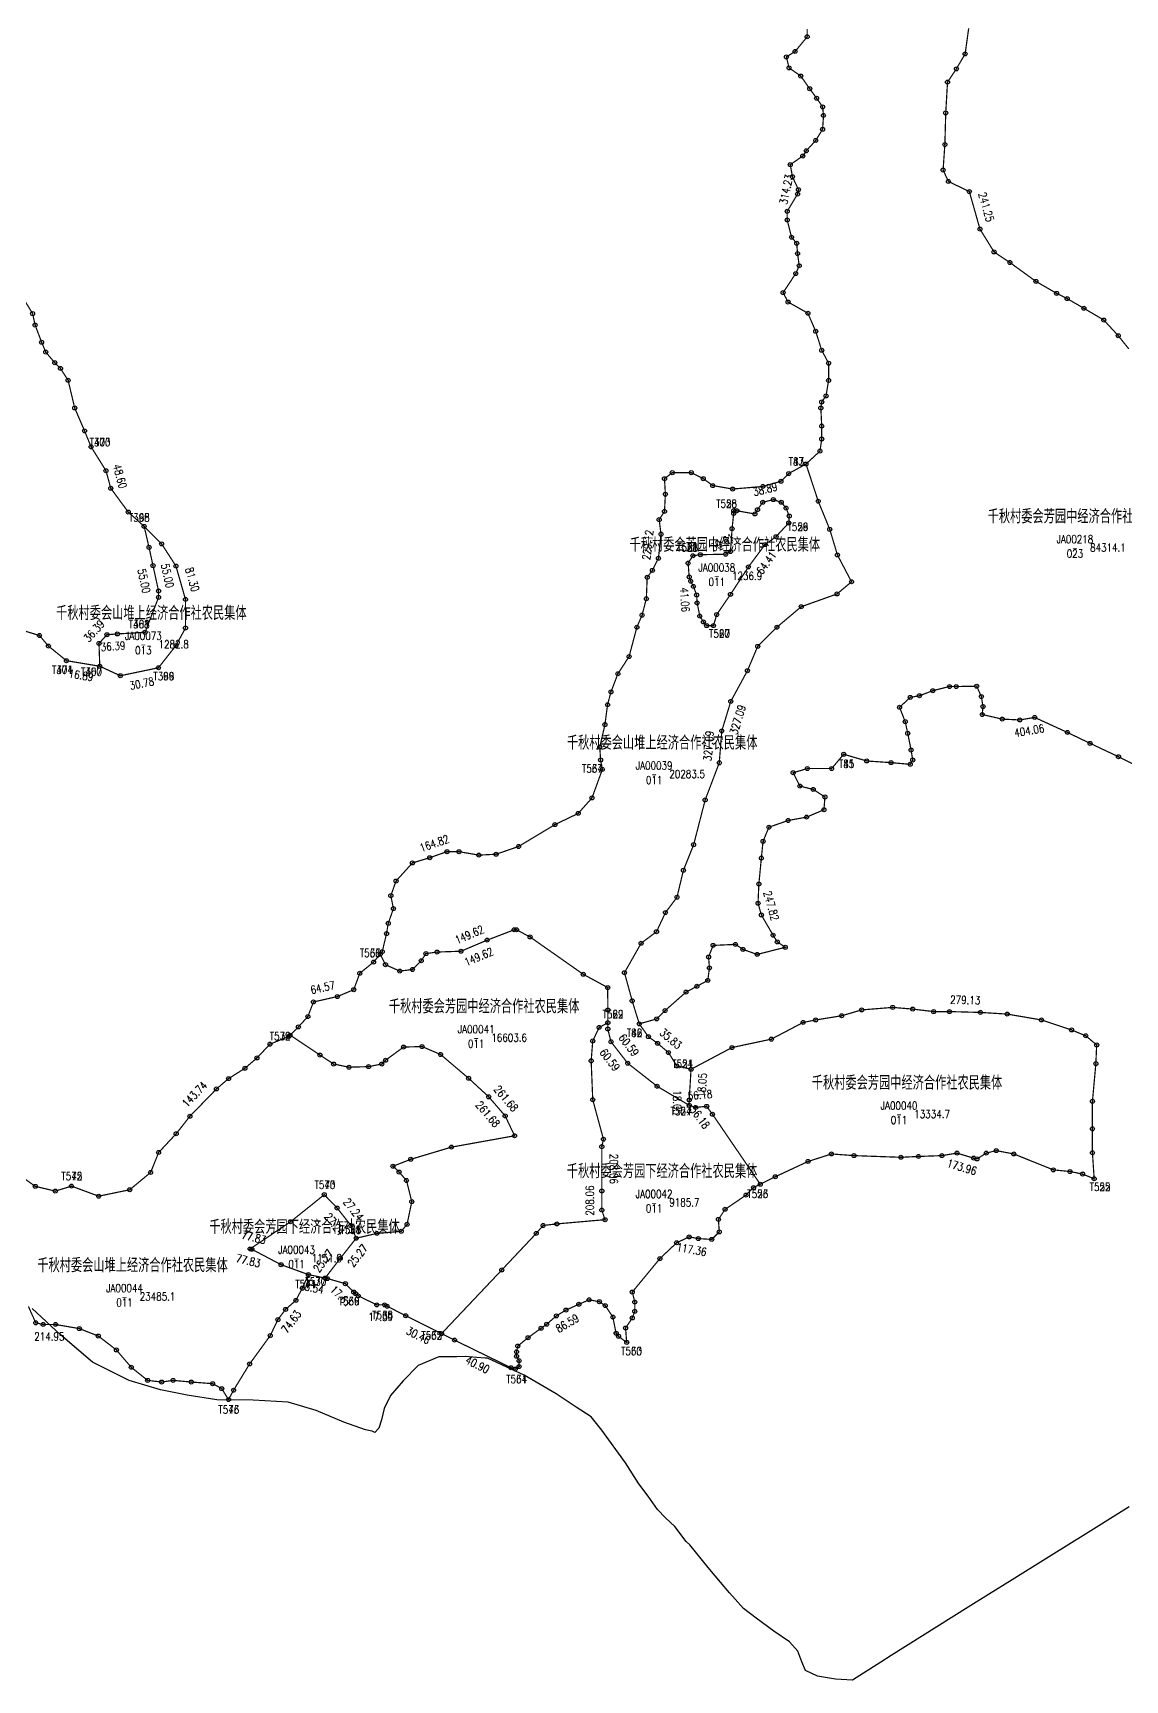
# Model space of a CAD drawing. Extents: x 213960 to 217464, y 137640 to 141047.
# Drawn here: x 215222 to 215768, y 137640 to 138463 of the extents above; entities that cross this region are included whole.
import ezdxf
from ezdxf.enums import TextEntityAlignment as Align

# ---------------------------------------------------------------- set-up
doc = ezdxf.new("R2010")
doc.units = 0
doc.header["$LTSCALE"] = 2
doc.header["$PDSIZE"] = 0.2
doc.layers.get('0').update_dxf_attribs({"linetype": 'CONTINUOUS'})
for name, color, linetype in [('DJZQ', 7, 'CONTINUOUS'), ('GD', 7, 'CONTINUOUS'), ('JZD', 1, 'CONTINUOUS'), ('JZP', 1, 'CONTINUOUS')]:
    doc.layers.add(name, color=color, linetype=linetype)
doc.styles.add('HZ', font='rs.shx', dxfattribs={"width": 0.8, "bigfont": 'hztxt.shx'})

# ---------------------------------------------------------------- blocks, each defined once
blk = doc.blocks.new('GC0000')
at = {"linetype": 'Continuous'}
blk.add_point((0, 0), dxfattribs=at)

msp = doc.modelspace()

# ---------------------------------------------------------------- linework, layer by layer
at = {"layer": 'DJZQ', "linetype": 'Continuous', "flags": 128}
msp.add_lwpolyline([(215770.07, 137726.81), (215744.12, 137710.64), (215743.81, 137710.44), (215711.47, 137690.28), (215699.75, 137682.97), (215689.55, 137676.56), (215651.04, 137652.35), (215645.85, 137649.08), (215631.66, 137640.16), (215623.31, 137640.54), (215614.16, 137642.1), (215608.28, 137644.87), (215606.47, 137649.28), (215604.44, 137654.65), (215600.17, 137659.27), (215592.38, 137664.57), (215583.54, 137671.13), (215577.32, 137675.98), (215570.26, 137683.7), (215565.76, 137689.13), (215559.68, 137696.47), (215550.37, 137707.77), (215548.72, 137709.28), (215548.63, 137709.37), (215542.93, 137716.96), (215538.24, 137721.2), (215534.32, 137725.45), (215529.61, 137732.02), (215524.9, 137738.21), (215518.22, 137748.65), (215506.48, 137764.97), (215501.07, 137771.74), (215493.66, 137776.6), (215483.63, 137783.19), (215467.63, 137792.58), (215461.21, 137795.52), (215449.31, 137800.95), (215448.11, 137801.06), (215443.99, 137801.37), (215438.08, 137801.8), (215434.05, 137801.77), (215425.07, 137801.71), (215414.61, 137797.3), (215407.15, 137789.63), (215400.81, 137782.34), (215397.6, 137775.8), (215396.31, 137770.16), (215394.93, 137766.01), (215393, 137763.85), (215391.75, 137764.54), (215388.43, 137765.17), (215377.52, 137769.05), (215363.68, 137774.86), (215349.62, 137779.11), (215332.23, 137780), (215314.13, 137780.23), (215299.15, 137782.55), (215285.95, 137785.26), (215270.23, 137789.89), (215251.89, 137799.06), (215235.91, 137812.63), (215221.82, 137825.91)], dxfattribs=at)
at = {"layer": 'GD', "linetype": 'Continuous'}
for centre in [(215603.05, 138454.05), (215609.08, 138461.38), (215598.7, 138451.34), (215600, 138445.86), (215688.03, 138452.84), (215605.88, 138441.77), (215679.21, 138438.74), (215683.63, 138445.37), (215610.34, 138435.44), (215613.79, 138430.69), (215616.8, 138426.38), (215617.23, 138422.07), (215678.33, 138423.36), (215616.8, 138415.17), (215613.35, 138409.57), (215677.89, 138407.55), (215600.64, 138397.49), (215606.89, 138401.81), (215608.61, 138404.4), (215601.71, 138391.45), (215677.01, 138394.81), (215679.65, 138389.1), (215604.28, 138382.78), (215604.73, 138384.99), (215690.12, 138384.05), (215599.1, 138374.17), (215599.1, 138369.86), (215695.44, 138365.28), (215601.26, 138361.24), (215603.84, 138358.22), (215604.27, 138353.05), (215702.48, 138353.86), (215710.39, 138348.59), (215603.37, 138343.09), (215605.1, 138346.96), (215723.39, 138339.15), (215597.04, 138333.54), (215733.73, 138333.18), (215739.01, 138330.54), (215222, 138323.05), (215599.53, 138328.84), (215609.45, 138323.24), (215747.36, 138325.71), (215223.23, 138317.32), (215613.33, 138314.2), (215757.33, 138319.83), (215226.5, 138308.73), (215764.54, 138312.01), (215228.55, 138303.82), (215233.05, 138298.51), (215616.35, 138304.72), (215619.79, 138298.26), (215235.92, 138295.64), (215239.72, 138289.71), (215619.79, 138289.65), (215618.5, 138281.89), (215243.02, 138275.91), (215615.91, 138275.86), (215616.35, 138278.88), (215616.35, 138266.82), (215247.93, 138264.46), (215616.35, 138260.35), (215615.48, 138254.32), (215258.66, 138244.51), (215537.78, 138240.55), (215541.66, 138243.56), (215551.15, 138243.56), (215557.18, 138240.55), (215599.86, 138243.13), (215261.04, 138235.77), (215538.21, 138232.8), (215561.92, 138237.1), (215571.84, 138235.38), (215586.93, 138236.67), (215595.98, 138239.26), (215269.79, 138223.86), (215537.78, 138224.18), (215573.93, 138224.52), (215584.25, 138225.05), (215586.9, 138228.75), (215592.19, 138230.08), (215596.16, 138228.75), (215598.54, 138225.84), (215614.6, 138229.31), (215535.11, 138220.1), (215571.55, 138215.53), (215572.35, 138223.2), (215582.93, 138222.93), (215600.13, 138221.88), (215286.47, 138207.98), (215536.03, 138212.83), (215587.96, 138207.59), (215593.51, 138211.56), (215620.36, 138215.24), (215280.17, 138206.23), (215534.74, 138200.77), (215555.68, 138202.56), (215568.38, 138202.83), (215570.76, 138204.15), (215624.2, 138202.45), (215282.15, 138197.1), (215293.62, 138196.87), (215529.13, 138191.29), (215531.72, 138194.74), (215549.59, 138198.33), (215550.12, 138191.45), (215579.75, 138196.48), (215284.93, 138184.4), (215550.91, 138189.33), (215552.24, 138186.69), (215553.82, 138182.45), (215570.76, 138182.72), (215624.02, 138182.95), (215631.24, 138189.02), (215284.93, 138181.23), (215298.39, 138180.19), (215528.7, 138180.53), (215554.09, 138178.48), (215606.1, 138176.56), (215298.39, 138165.9), (215523.96, 138166.31), (215526.55, 138172.34), (215555.41, 138171.87), (215557.26, 138168.96), (215558.85, 138167.11), (215563.88, 138172.66), (215593.94, 138166.33), (215225.42, 138162.18), (215255.16, 138158.21), (215259.13, 138162.58), (215264.29, 138162.97), (215229.9, 138156.89), (215293.62, 138157.17), (215520.08, 138151.66), (215584.34, 138156.74), (215265.81, 138142.08), (215514.48, 138143.05), (215579.22, 138144.59), (215511.03, 138134), (215671.87, 138134.6), (215680.23, 138136.69), (215683.58, 138136.69), (215693.79, 138136.84), (215509.3, 138127.54), (215570.9, 138129.24), (215655.24, 138126.29), (215660.59, 138131.26), (215665.19, 138132.09), (215696.12, 138131.68), (215696.95, 138126.66), (215508.01, 138117.63), (215658.08, 138119.15), (215696.57, 138122.69), (215706.57, 138120.4), (215715.35, 138119.98), (215722.79, 138121.23), (215566.42, 138114.53), (215659.33, 138113.3), (215739.17, 138113.72), (215750.46, 138108.29), (215505.42, 138106.43), (215661.01, 138104.95), (215764.67, 138101.6), (215505.85, 138099.97), (215565.14, 138098.55), (215602.08, 138093.6), (215609.18, 138095.69), (215621.31, 138095.69), (215638.82, 138099.48), (215650.94, 138098.64), (215660.56, 138097.81), (215661.84, 138099.93), (215605.42, 138086.92), (215612.11, 138085.25), (215501.54, 138081.02), (215558.1, 138080), (215617.96, 138081.49), (215483.01, 138067.67), (215494.65, 138073.27), (215599.56, 138069.73), (215608.76, 138071.4), (215617.46, 138075.1), (215587.02, 138059.28), (215589.95, 138066.38), (215420.42, 138051.13), (215429.04, 138054.15), (215435.08, 138054.15), (215444.99, 138052.43), (215453.61, 138052.86), (215464.82, 138056.73), (215552.34, 138057.62), (215586.18, 138050.93), (215411.79, 138048.51), (215547.22, 138044.83), (215403.6, 138039.46), (215584.93, 138037.98), (215401.01, 138032.14), (215544.02, 138031.4), (215584.51, 138028.38), (215399.72, 138018.35), (215402.31, 138025.68), (215538.26, 138023.73), (215586.18, 138022.53), (215398.86, 138013.18), (215449.14, 138009.94), (215462.63, 138015.1), (215463.82, 138015.1), (215470.57, 138011.53), (215533.78, 138014.14), (215592.05, 138012.4), (215396.7, 138004.14), (215418.58, 138003.2), (215424.13, 138003.99), (215436.04, 138004.39), (215526.1, 138008.38), (215559.81, 138001.49), (215562.06, 138007.31), (215573.24, 138007.8), (215577, 138005.3), (215584.1, 138002.79), (215594.14, 138009.05), (215598.15, 138006.38), (215385.49, 137993.37), (215392.39, 137998.97), (215398.34, 137997.64), (215405.48, 137994.47), (215411.83, 137995.26), (215416.2, 137999.63), (215517.78, 137993.68), (215560.23, 137996.06), (215382.47, 137985.18), (215497.16, 137992.88), (215509.39, 137986.24), (215553.96, 137986.87), (215559.4, 137989.8), (215362.33, 137979.03), (215374.28, 137981.74), (215521.62, 137979.61), (215548.53, 137983.95), (215359.55, 137971.74), (215509.46, 137975.02), (215533.9, 137970.59), (215538.08, 137974.76), (215607.05, 137968.8), (215613.32, 137970.05), (215626.28, 137972.14), (215636.31, 137975.07), (215651.78, 137976.32), (215661.81, 137975.48), (215672.26, 137974.23), (215680.2, 137974.23), (215695.67, 137973.81), (215709.04, 137972.98), (215726.18, 137970.05), (215350.07, 137961.83), (215354.81, 137966.57), (215505.1, 137966.29), (215509.46, 137965.49), (215529.72, 137961.7), (215591.17, 137960.45), (215741.23, 137965.04), (215748.33, 137962.12), (215340.58, 137957.95), (215365.54, 137952.53), (215407.35, 137956.5), (215416.61, 137956.76), (215425.87, 137952.79), (215501.92, 137959.54), (215511.05, 137959.14), (215534.32, 137958.36), (215539.76, 137953.77), (215571.52, 137956.27), (215753.76, 137957.55), (215328.08, 137945.89), (215334.12, 137951.06), (215372.42, 137948.03), (215380.09, 137946.44), (215389.88, 137946.71), (215396.5, 137948.03), (215398.35, 137949.88), (215501.13, 137949.62), (215519.38, 137948.43), (215543.93, 137947.08), (215753.35, 137948.19), (215313.85, 137935.55), (215319.89, 137940.72), (215439.89, 137940.89), (215534.07, 137936.92), (215449.94, 137931.63), (215501.92, 137930.17), (215550.12, 137930.04), (215751.64, 137929.35), (215300.6, 137921.92), (215458.15, 137922.1), (215553.3, 137926.34), (215558.85, 137926.86), (215561.76, 137922.9), (215293.73, 137913.19), (215462.85, 137912.17), (215751.64, 137915.64), (215284.98, 137903.82), (215431.32, 137906.49), (215506.46, 137906.76), (215507.26, 137910.46), (215621.22, 137903.08), (215683.92, 137903.5), (215698.55, 137903.5), (215703.56, 137904.75), (215712.34, 137903.08), (215751.64, 137903.65), (215402.09, 137896.94), (215410.95, 137900.41), (215609.51, 137899.32), (215632.5, 137902.25), (215655.91, 137901.41), (215664.69, 137901.83), (215676.39, 137902.25), (215692.28, 137900.99), (215693.95, 137900.58), (215732.1, 137895.13), (215740.46, 137894.3), (215223.33, 137886.89), (215280.95, 137893.82), (215405.13, 137894.06), (215408.83, 137889.82), (215582.28, 137886.27), (215593.15, 137891.7), (215746.73, 137893.04), (215233.32, 137884.52), (215255, 137881.98), (215270.5, 137885.19), (215411.48, 137879.24), (215506.46, 137884.53), (215578.52, 137882.51), (215374.17, 137876.06), (215506.46, 137875.01), (215508.05, 137870.24), (215564.73, 137870.4), (215568.07, 137875.41), (215350.89, 137869.19), (215381.05, 137867.33), (215394.02, 137863.36), (215406.19, 137864.42), (215409.1, 137867.86), (215473.66, 137863.36), (215477.1, 137867.33), (215483.97, 137868.13), (215550.1, 137861.62), (215565.15, 137864.13), (215330.7, 137855.64), (215331.57, 137855.43), (215543.83, 137858.7), (215554.7, 137860.79), (215561.38, 137860.37), (215346.13, 137847.75), (215375.76, 137850.93), (215456.46, 137845.11), (215535.47, 137850.77), (215369.29, 137840.82), (215378.28, 137838.25), (215353.56, 137829.91), (215356.77, 137836.01), (215382.45, 137834.08), (215384.7, 137832.16), (215500.1, 137830.19), (215505.24, 137829.23), (215521.67, 137834.06), (215522.93, 137829.05), (215344.57, 137820.29), (215348.42, 137825.42), (215394, 137827.67), (215397.86, 137827.67), (215408.45, 137822.22), (215483.73, 137822.17), (215488.54, 137825.06), (215494.96, 137827.95), (215508.13, 137827.31), (215511.98, 137821.53), (215521.67, 137821.11), (215522.93, 137824.45), (215223.56, 137818.68), (215227.26, 137817.86), (215233.43, 137817.86), (215245.35, 137815.8), (215254.81, 137812.1), (215340.72, 137812.27), (215476.09, 137815.97), (215478.91, 137818), (215513.58, 137813.51), (215513.63, 137813.46), (215518.33, 137816.1), (215263.85, 137805.12), (215432.85, 137810.03), (215463.83, 137804.21), (215464.47, 137807.1), (215469.6, 137811.27), (215514.87, 137811.91), (215271.25, 137796.49), (215330.45, 137798.16), (215461.1, 137796.23), (215463.83, 137801.96), (215465.11, 137799.72), (215465.11, 137796.83), (215279.48, 137789.92), (215286.46, 137789.1), (215292.22, 137789.92), (215301.26, 137789.1), (215311.95, 137788.28), (215316.48, 137785.81), (215322.42, 137785.01)]:
    msp.add_circle(centre, 1, dxfattribs=at)
at = {"layer": 'JZD', "color": 0, "const_width": 0.6}
for points in [[(215773.87, 138097.01), (215764.67, 138101.6), (215750.46, 138108.29), (215739.17, 138113.72), (215722.79, 138121.23), (215715.35, 138119.98), (215706.57, 138120.4), (215696.57, 138122.69), (215696.95, 138126.66), (215696.12, 138131.68), (215693.79, 138136.84), (215683.58, 138136.69), (215680.23, 138136.69), (215671.87, 138134.6), (215665.19, 138132.09), (215660.59, 138131.26), (215655.24, 138126.29), (215658.08, 138119.15), (215659.33, 138113.3), (215661.01, 138104.95), (215661.84, 138099.93), (215660.56, 138097.81), (215650.94, 138098.64), (215638.82, 138099.48), (215627.32, 138102.83), (215621.31, 138095.69), (215609.18, 138095.69), (215602.08, 138093.6), (215605.42, 138086.92), (215612.11, 138085.25), (215617.96, 138081.49), (215617.46, 138075.1), (215608.76, 138071.4), (215599.56, 138069.73), (215589.95, 138066.38), (215587.02, 138059.28), (215586.18, 138050.93), (215584.93, 138037.98), (215584.51, 138028.38), (215586.18, 138022.53), (215592.05, 138012.4), (215594.14, 138009.05), (215598.15, 138006.38), (215584.1, 138002.79), (215577, 138005.3), (215573.24, 138007.8), (215562.06, 138007.31), (215559.81, 138001.49), (215560.23, 137996.06), (215559.4, 137989.8), (215553.96, 137986.87), (215548.53, 137983.95), (215538.08, 137974.76), (215533.9, 137970.59), (215525.17, 137968.09), (215521.62, 137979.61), (215517.78, 137993.68), (215526.1, 138008.38), (215533.78, 138014.14), (215538.26, 138023.73), (215544.02, 138031.4), (215547.22, 138044.83), (215552.34, 138057.62), (215558.1, 138080), (215565.14, 138098.55), (215566.42, 138114.53), (215570.9, 138129.24), (215579.22, 138144.59), (215584.34, 138156.74), (215593.94, 138166.33), (215606.1, 138176.56), (215624.02, 138182.95), (215631.24, 138189.02), (215624.2, 138202.45), (215620.36, 138215.24), (215614.6, 138229.31), (215608.49, 138247.89), (215615.48, 138254.32), (215616.35, 138260.35), (215616.35, 138266.82), (215615.91, 138275.86), (215616.35, 138278.88), (215618.5, 138281.89), (215619.79, 138289.65), (215619.79, 138298.26), (215616.35, 138304.72), (215613.33, 138314.2), (215609.45, 138323.24), (215599.53, 138328.84), (215597.04, 138333.54), (215603.37, 138343.09), (215605.1, 138346.96), (215604.27, 138353.05), (215603.84, 138358.22), (215601.26, 138361.24), (215599.1, 138369.86), (215599.1, 138374.17), (215604.28, 138382.78), (215604.73, 138384.99), (215601.71, 138391.45), (215600.64, 138397.49), (215606.89, 138401.81), (215608.61, 138404.4), (215613.35, 138409.57), (215616.8, 138415.17), (215617.23, 138422.07), (215616.8, 138426.38), (215613.79, 138430.69), (215610.34, 138435.44), (215605.88, 138441.77), (215600, 138445.86), (215598.7, 138451.34), (215603.05, 138454.05), (215609.08, 138461.38), (215609.08, 138465.25)], [(215689.79, 138465.6), (215688.03, 138452.84), (215683.63, 138445.37), (215679.21, 138438.74), (215678.33, 138423.36), (215677.89, 138407.55), (215677.01, 138394.81), (215679.65, 138389.1), (215690.12, 138384.05), (215695.44, 138365.28), (215702.48, 138353.86), (215710.39, 138348.59), (215723.39, 138339.15), (215733.73, 138333.18), (215739.01, 138330.54), (215747.36, 138325.71), (215757.33, 138319.83), (215764.54, 138312.01), (215769.81, 138305.42)]]:
    msp.add_lwpolyline(points, dxfattribs=at)
at = {"layer": 'JZD', "color": 7, "const_width": 0.6}
for points in [[(215217.5, 138330.41), (215222, 138323.05), (215223.23, 138317.32), (215226.5, 138308.73), (215228.55, 138303.82), (215233.05, 138298.51), (215235.92, 138295.64), (215239.72, 138289.71), (215243.02, 138275.91), (215247.93, 138264.46), (215251.21, 138256.47), (215258.66, 138244.51), (215261.04, 138235.77), (215269.79, 138223.86), (215277.73, 138216.72), (215280.17, 138206.23), (215282.15, 138197.1), (215284.93, 138184.4), (215284.93, 138181.23), (215278.18, 138163.77), (215264.29, 138162.97), (215259.13, 138162.58), (215255.16, 138158.21), (215255.55, 138146.81), (215238.89, 138149.6), (215229.9, 138156.89), (215225.42, 138162.18), (215216.05, 138165.03)], [(215216.67, 137891.65), (215223.33, 137886.89), (215233.32, 137884.52), (215241.41, 137887.01), (215255, 137881.98), (215270.5, 137885.19), (215280.95, 137893.82), (215284.98, 137903.82), (215293.73, 137913.19), (215300.6, 137921.92), (215313.85, 137935.55), (215319.89, 137940.72), (215328.08, 137945.89), (215334.12, 137951.06), (215340.58, 137957.95), (215350.07, 137961.83), (215350.68, 137962.44), (215365.54, 137952.53), (215372.42, 137948.03), (215380.09, 137946.44), (215389.88, 137946.71), (215396.5, 137948.03), (215398.35, 137949.88), (215407.35, 137956.5), (215416.61, 137956.76), (215425.87, 137952.79), (215439.89, 137940.89), (215449.94, 137931.63), (215458.15, 137922.1), (215462.85, 137912.17), (215431.32, 137906.49), (215410.95, 137900.41), (215402.09, 137896.94), (215405.13, 137894.06), (215408.83, 137889.82), (215411.48, 137879.24), (215409.1, 137867.86), (215406.19, 137864.42), (215394.02, 137863.36), (215383.7, 137860.98), (215381.05, 137867.33), (215374.17, 137876.06), (215367.75, 137882.73), (215350.89, 137869.19), (215330.7, 137855.64), (215331.57, 137855.43), (215346.13, 137847.75), (215359.8, 137842.79), (215356.77, 137836.01), (215353.56, 137829.91), (215348.42, 137825.42), (215344.57, 137820.29), (215340.72, 137812.27), (215330.45, 137798.16), (215322.42, 137785.01), (215319.89, 137780.34), (215316.48, 137785.81), (215311.95, 137788.28), (215301.26, 137789.1), (215292.22, 137789.92), (215286.46, 137789.1), (215279.48, 137789.92), (215271.25, 137796.49), (215263.85, 137805.12), (215254.81, 137812.1), (215245.35, 137815.8), (215233.43, 137817.86), (215227.26, 137817.86), (215223.56, 137818.68), (215219.86, 137826.89)]]:
    msp.add_lwpolyline(points, dxfattribs=at)
for points in [[(215608.49, 138247.89), (215614.6, 138229.31), (215620.36, 138215.24), (215624.2, 138202.45), (215631.24, 138189.02), (215624.02, 138182.95), (215606.1, 138176.56), (215593.94, 138166.33), (215584.34, 138156.74), (215579.22, 138144.59), (215570.9, 138129.24), (215566.42, 138114.53), (215565.14, 138098.55), (215558.1, 138080), (215552.34, 138057.62), (215547.22, 138044.83), (215544.02, 138031.4), (215538.26, 138023.73), (215533.78, 138014.14), (215526.1, 138008.38), (215517.78, 137993.68), (215521.62, 137979.61), (215525.17, 137968.09), (215529.72, 137961.7), (215534.32, 137958.36), (215539.76, 137953.77), (215543.93, 137947.08), (215551.04, 137945.41), (215550.12, 137930.04), (215550.12, 137927.39), (215534.07, 137936.92), (215519.38, 137948.43), (215511.05, 137959.14), (215509.46, 137965.49), (215509.46, 137968.64), (215509.46, 137975.02), (215509.39, 137986.24), (215497.16, 137992.88), (215470.57, 138011.53), (215463.82, 138015.1), (215462.63, 138015.1), (215449.14, 138009.94), (215436.04, 138004.39), (215424.13, 138003.99), (215418.58, 138003.2), (215416.2, 137999.63), (215411.83, 137995.26), (215405.48, 137994.47), (215398.34, 137997.64), (215395.69, 138002.93), (215396.7, 138004.14), (215398.86, 138013.18), (215399.72, 138018.35), (215402.31, 138025.68), (215401.01, 138032.14), (215403.6, 138039.46), (215411.79, 138048.51), (215420.42, 138051.13), (215429.04, 138054.15), (215435.08, 138054.15), (215444.99, 138052.43), (215453.61, 138052.86), (215464.82, 138056.73), (215483.01, 138067.67), (215494.65, 138073.27), (215501.54, 138081.02), (215506.72, 138095.24), (215505.85, 138099.97), (215505.42, 138106.43), (215508.01, 138117.63), (215509.3, 138127.54), (215511.03, 138134), (215514.48, 138143.05), (215520.08, 138151.66), (215523.96, 138166.31), (215526.55, 138172.34), (215528.7, 138180.53), (215529.13, 138191.29), (215531.72, 138194.74), (215534.74, 138200.77), (215536.03, 138212.83), (215535.11, 138220.1), (215537.78, 138224.18), (215538.21, 138232.8), (215537.78, 138240.55), (215541.66, 138243.56), (215551.15, 138243.56), (215557.18, 138240.55), (215561.92, 138237.1), (215571.84, 138235.38), (215586.93, 138236.67), (215595.98, 138239.26), (215599.86, 138243.13)], [(215572.35, 138224.52), (215573.93, 138224.52), (215582.93, 138222.93), (215584.25, 138225.05), (215586.9, 138228.75), (215592.19, 138230.08), (215596.16, 138228.75), (215598.54, 138225.84), (215600.13, 138221.88), (215599.86, 138218.44), (215593.51, 138211.56), (215587.96, 138207.59), (215579.75, 138196.48), (215570.76, 138182.72), (215563.88, 138172.66), (215562.25, 138167.11), (215558.85, 138167.11), (215557.26, 138168.96), (215555.41, 138171.87), (215554.09, 138178.48), (215553.82, 138182.45), (215552.24, 138186.69), (215550.91, 138189.33), (215550.12, 138191.45), (215549.59, 138198.33), (215551.97, 138202.03), (215555.68, 138202.56), (215568.38, 138202.83), (215570.76, 138204.15), (215571.55, 138215.53), (215572.35, 138223.2)], [(215277.73, 138216.72), (215286.47, 138207.98), (215293.62, 138196.87), (215298.39, 138180.19), (215298.39, 138165.9), (215293.62, 138157.17), (215284.88, 138146.05), (215265.81, 138142.08), (215255.55, 138146.81), (215255.16, 138158.21), (215259.13, 138162.58), (215264.29, 138162.97), (215278.18, 138163.77), (215284.93, 138181.23), (215284.93, 138184.4), (215282.15, 138197.1), (215280.17, 138206.23)], [(215395.69, 138002.93), (215398.34, 137997.64), (215405.48, 137994.47), (215411.83, 137995.26), (215416.2, 137999.63), (215418.58, 138003.2), (215424.13, 138003.99), (215436.04, 138004.39), (215449.14, 138009.94), (215462.63, 138015.1), (215463.82, 138015.1), (215470.57, 138011.53), (215497.16, 137992.88), (215509.39, 137986.24), (215509.46, 137975.02), (215509.46, 137968.64), (215505.1, 137966.29), (215501.92, 137959.54), (215501.13, 137949.62), (215501.92, 137930.17), (215507.26, 137910.46), (215506.46, 137906.76), (215506.46, 137884.53), (215506.46, 137875.01), (215508.05, 137870.24), (215483.97, 137868.13), (215477.1, 137867.33), (215473.66, 137863.36), (215456.46, 137845.11), (215426.34, 137813.28), (215408.45, 137822.22), (215399.15, 137827), (215397.86, 137827.67), (215394, 137827.67), (215384.7, 137832.16), (215383.37, 137833.3), (215382.45, 137834.08), (215378.28, 137838.25), (215369.29, 137840.82), (215368.16, 137841.05), (215375.76, 137850.93), (215383.7, 137860.98), (215394.02, 137863.36), (215406.19, 137864.42), (215409.1, 137867.86), (215411.48, 137879.24), (215408.83, 137889.82), (215405.13, 137894.06), (215402.09, 137896.94), (215410.95, 137900.41), (215431.32, 137906.49), (215462.85, 137912.17), (215458.15, 137922.1), (215449.94, 137931.63), (215439.89, 137940.89), (215425.87, 137952.79), (215416.61, 137956.76), (215407.35, 137956.5), (215398.35, 137949.88), (215396.5, 137948.03), (215389.88, 137946.71), (215380.09, 137946.44), (215372.42, 137948.03), (215365.54, 137952.53), (215350.68, 137962.44), (215354.81, 137966.57), (215359.55, 137971.74), (215362.33, 137979.03), (215374.28, 137981.74), (215382.47, 137985.18), (215385.49, 137993.37), (215392.39, 137998.97)], [(215551.04, 137945.41), (215571.52, 137956.27), (215591.17, 137960.45), (215607.05, 137968.8), (215613.32, 137970.05), (215626.28, 137972.14), (215636.31, 137975.07), (215651.78, 137976.32), (215661.81, 137975.48), (215672.26, 137974.23), (215680.2, 137974.23), (215695.67, 137973.81), (215709.04, 137972.98), (215726.18, 137970.05), (215741.23, 137965.04), (215748.33, 137962.12), (215753.76, 137957.55), (215753.35, 137948.19), (215751.64, 137929.35), (215751.64, 137915.64), (215751.64, 137903.65), (215752.51, 137890.66), (215746.73, 137893.04), (215740.46, 137894.3), (215732.1, 137895.13), (215712.34, 137903.08), (215703.56, 137904.75), (215698.55, 137903.5), (215693.95, 137900.58), (215692.28, 137900.99), (215683.92, 137903.5), (215676.39, 137902.25), (215664.69, 137901.83), (215655.91, 137901.41), (215632.5, 137902.25), (215621.22, 137903.08), (215609.51, 137899.32), (215593.15, 137891.7), (215585.64, 137887.94), (215561.76, 137922.9), (215558.85, 137926.86), (215553.3, 137926.34), (215550.12, 137927.39), (215550.12, 137930.04)], [(215509.46, 137968.64), (215509.46, 137965.49), (215511.05, 137959.14), (215519.38, 137948.43), (215534.07, 137936.92), (215550.12, 137927.39), (215553.3, 137926.34), (215558.85, 137926.86), (215561.76, 137922.9), (215585.64, 137887.94), (215582.28, 137886.27), (215578.52, 137882.51), (215568.07, 137875.41), (215564.73, 137870.4), (215565.15, 137864.13), (215561.38, 137860.37), (215554.7, 137860.79), (215550.1, 137861.62), (215543.83, 137858.7), (215535.47, 137850.77), (215521.67, 137834.06), (215522.93, 137829.05), (215522.93, 137824.45), (215521.67, 137821.11), (215518.33, 137816.1), (215518.87, 137808.92), (215514.87, 137811.91), (215513.63, 137813.46), (215513.58, 137813.51), (215511.98, 137821.53), (215508.13, 137827.31), (215505.24, 137829.23), (215500.1, 137830.19), (215494.96, 137827.95), (215488.54, 137825.06), (215483.73, 137822.17), (215478.91, 137818), (215476.09, 137815.97), (215469.6, 137811.27), (215464.47, 137807.1), (215463.83, 137804.21), (215463.83, 137801.96), (215465.11, 137799.72), (215465.11, 137796.83), (215463.18, 137795.55), (215461.1, 137796.23), (215432.85, 137810.03), (215426.34, 137813.28), (215456.46, 137845.11), (215473.66, 137863.36), (215477.1, 137867.33), (215483.97, 137868.13), (215508.05, 137870.24), (215506.46, 137875.01), (215506.46, 137884.53), (215506.46, 137906.76), (215507.26, 137910.46), (215501.92, 137930.17), (215501.13, 137949.62), (215501.92, 137959.54), (215505.1, 137966.29)], [(215367.75, 137882.73), (215374.17, 137876.06), (215381.05, 137867.33), (215383.7, 137860.98), (215375.76, 137850.93), (215368.16, 137841.05), (215359.8, 137842.79), (215346.13, 137847.75), (215331.57, 137855.43), (215330.7, 137855.64), (215350.89, 137869.19)]]:
    msp.add_lwpolyline(points, close=True, dxfattribs=at)
at = {"layer": 'JZP', "linetype": 'Continuous'}
for centre in [(215251.21, 138256.47), (215608.49, 138247.89), (215572.35, 138224.52), (215277.73, 138216.72), (215599.86, 138218.44), (215551.97, 138202.03), (215562.25, 138167.11), (215278.18, 138163.77), (215238.89, 138149.6), (215255.55, 138146.81), (215284.88, 138146.05), (215627.32, 138102.83), (215506.72, 138095.24), (215395.69, 138002.93), (215509.46, 137968.64), (215350.68, 137962.44), (215525.17, 137968.09), (215551.04, 137945.41), (215550.12, 137927.39), (215241.41, 137887.01), (215585.64, 137887.94), (215752.51, 137890.66), (215367.75, 137882.73), (215383.7, 137860.98), (215359.8, 137842.79), (215368.16, 137841.05), (215383.37, 137833.3), (215399.15, 137827), (215426.34, 137813.28), (215518.87, 137808.92), (215463.18, 137795.55), (215319.89, 137780.34)]:
    msp.add_circle(centre, 1, dxfattribs=at)

# ---------------------------------------------------------------- block references
at = {"layer": 'JZD', "linetype": 'Continuous'}
for p in [(215609.08, 138461.38), (215598.7, 138451.34), (215603.05, 138454.05), (215688.03, 138452.84), (215600, 138445.86), (215605.88, 138441.77), (215679.21, 138438.74), (215683.63, 138445.37), (215610.34, 138435.44), (215613.79, 138430.69), (215616.8, 138426.38), (215617.23, 138422.07), (215678.33, 138423.36), (215616.8, 138415.17), (215613.35, 138409.57), (215677.89, 138407.55), (215600.64, 138397.49), (215606.89, 138401.81), (215608.61, 138404.4), (215601.71, 138391.45), (215677.01, 138394.81), (215604.28, 138382.78), (215604.73, 138384.99), (215679.65, 138389.1), (215690.12, 138384.05), (215599.1, 138374.17), (215599.1, 138369.86), (215695.44, 138365.28), (215601.26, 138361.24), (215603.84, 138358.22), (215604.27, 138353.05), (215702.48, 138353.86), (215710.39, 138348.59), (215603.37, 138343.09), (215605.1, 138346.96), (215597.04, 138333.54), (215723.39, 138339.15), (215733.73, 138333.18), (215599.53, 138328.84), (215739.01, 138330.54), (215747.36, 138325.71), (215223.23, 138317.32), (215609.45, 138323.24), (215757.33, 138319.83), (215226.5, 138308.73), (215613.33, 138314.2), (215764.54, 138312.01), (215228.55, 138303.82), (215616.35, 138304.72), (215233.05, 138298.51), (215235.92, 138295.64), (215619.79, 138298.26), (215239.72, 138289.71), (215619.79, 138289.65), (215243.02, 138275.91), (215615.91, 138275.86), (215616.35, 138278.88), (215618.5, 138281.89), (215616.35, 138266.82), (215247.93, 138264.46), (215616.35, 138260.35), (215251.21, 138256.47), (215615.48, 138254.32), (215258.66, 138244.51), (215541.66, 138243.56), (215551.15, 138243.56), (215599.86, 138243.13), (215608.49, 138247.89), (215608.49, 138247.89), (215261.04, 138235.77), (215537.78, 138240.55), (215538.21, 138232.8), (215557.18, 138240.55), (215561.92, 138237.1), (215571.84, 138235.38), (215586.93, 138236.67), (215595.98, 138239.26), (215572.35, 138224.52), (215573.93, 138224.52), (215584.25, 138225.05), (215586.9, 138228.75), (215592.19, 138230.08), (215596.16, 138228.75), (215598.54, 138225.84), (215614.6, 138229.31), (215614.6, 138229.31), (215269.79, 138223.86), (215277.73, 138216.72), (215277.73, 138216.72), (215535.11, 138220.1), (215537.78, 138224.18), (215572.35, 138223.2), (215582.93, 138222.93), (215599.86, 138218.44), (215600.13, 138221.88), (215536.03, 138212.83), (215571.55, 138215.53), (215593.51, 138211.56), (215620.36, 138215.24), (215620.36, 138215.24), (215280.17, 138206.23), (215280.17, 138206.23), (215286.47, 138207.98), (215534.74, 138200.77), (215551.97, 138202.03), (215555.68, 138202.56), (215568.38, 138202.83), (215570.76, 138204.15), (215587.96, 138207.59), (215624.2, 138202.45), (215624.2, 138202.45), (215282.15, 138197.1), (215282.15, 138197.1), (215293.62, 138196.87), (215531.72, 138194.74), (215549.59, 138198.33), (215579.75, 138196.48), (215284.93, 138184.4), (215284.93, 138184.4), (215529.13, 138191.29), (215550.12, 138191.45), (215550.91, 138189.33), (215552.24, 138186.69), (215631.24, 138189.02), (215631.24, 138189.02), (215284.93, 138181.23), (215284.93, 138181.23), (215298.39, 138180.19), (215528.7, 138180.53), (215553.82, 138182.45), (215554.09, 138178.48), (215570.76, 138182.72), (215606.1, 138176.56), (215606.1, 138176.56), (215624.02, 138182.95), (215624.02, 138182.95), (215526.55, 138172.34), (215555.41, 138171.87), (215557.26, 138168.96), (215558.85, 138167.11), (215562.25, 138167.11), (215563.88, 138172.66), (215225.42, 138162.18), (215259.13, 138162.58), (215259.13, 138162.58), (215264.29, 138162.97), (215264.29, 138162.97), (215278.18, 138163.77), (215278.18, 138163.77), (215298.39, 138165.9), (215523.96, 138166.31), (215593.94, 138166.33), (215593.94, 138166.33), (215229.9, 138156.89), (215255.16, 138158.21), (215255.16, 138158.21), (215293.62, 138157.17), (215520.08, 138151.66), (215584.34, 138156.74), (215584.34, 138156.74), (215238.89, 138149.6), (215255.55, 138146.81), (215255.55, 138146.81), (215284.88, 138146.05), (215514.48, 138143.05), (215579.22, 138144.59), (215579.22, 138144.59), (215265.81, 138142.08), (215511.03, 138134), (215671.87, 138134.6), (215680.23, 138136.69), (215683.58, 138136.69), (215693.79, 138136.84), (215509.3, 138127.54), (215570.9, 138129.24), (215570.9, 138129.24), (215655.24, 138126.29), (215660.59, 138131.26), (215665.19, 138132.09), (215696.12, 138131.68), (215696.95, 138126.66), (215508.01, 138117.63), (215658.08, 138119.15), (215696.57, 138122.69), (215706.57, 138120.4), (215715.35, 138119.98), (215722.79, 138121.23), (215566.42, 138114.53), (215566.42, 138114.53), (215659.33, 138113.3), (215739.17, 138113.72), (215505.42, 138106.43), (215627.32, 138102.83), (215661.01, 138104.95), (215750.46, 138108.29), (215764.67, 138101.6), (215505.85, 138099.97), (215506.72, 138095.24), (215565.14, 138098.55), (215565.14, 138098.55), (215602.08, 138093.6), (215609.18, 138095.69), (215621.31, 138095.69), (215638.82, 138099.48), (215650.94, 138098.64), (215660.56, 138097.81), (215661.84, 138099.93), (215605.42, 138086.92), (215612.11, 138085.25), (215501.54, 138081.02), (215558.1, 138080), (215558.1, 138080), (215617.96, 138081.49), (215494.65, 138073.27), (215599.56, 138069.73), (215608.76, 138071.4), (215617.46, 138075.1), (215483.01, 138067.67), (215589.95, 138066.38), (215429.04, 138054.15), (215435.08, 138054.15), (215444.99, 138052.43), (215453.61, 138052.86), (215464.82, 138056.73), (215552.34, 138057.62), (215552.34, 138057.62), (215587.02, 138059.28), (215411.79, 138048.51), (215420.42, 138051.13), (215547.22, 138044.83), (215547.22, 138044.83), (215586.18, 138050.93), (215403.6, 138039.46), (215584.93, 138037.98), (215401.01, 138032.14), (215544.02, 138031.4), (215544.02, 138031.4), (215584.51, 138028.38), (215402.31, 138025.68), (215538.26, 138023.73), (215538.26, 138023.73), (215586.18, 138022.53), (215398.86, 138013.18), (215399.72, 138018.35), (215462.63, 138015.1), (215462.63, 138015.1), (215463.82, 138015.1), (215463.82, 138015.1), (215470.57, 138011.53), (215470.57, 138011.53), (215533.78, 138014.14), (215533.78, 138014.14), (215592.05, 138012.4), (215395.69, 138002.93), (215395.69, 138002.93), (215396.7, 138004.14), (215418.58, 138003.2), (215418.58, 138003.2), (215424.13, 138003.99), (215424.13, 138003.99), (215436.04, 138004.39), (215436.04, 138004.39), (215449.14, 138009.94), (215449.14, 138009.94), (215526.1, 138008.38), (215526.1, 138008.38), (215562.06, 138007.31), (215573.24, 138007.8), (215577, 138005.3), (215584.1, 138002.79), (215594.14, 138009.05), (215598.15, 138006.38), (215392.39, 137998.97), (215398.34, 137997.64), (215398.34, 137997.64), (215405.48, 137994.47), (215405.48, 137994.47), (215411.83, 137995.26), (215411.83, 137995.26), (215416.2, 137999.63), (215416.2, 137999.63), (215559.81, 138001.49), (215560.23, 137996.06), (215385.49, 137993.37), (215497.16, 137992.88), (215497.16, 137992.88), (215509.39, 137986.24), (215509.39, 137986.24), (215517.78, 137993.68), (215517.78, 137993.68), (215553.96, 137986.87), (215559.4, 137989.8), (215362.33, 137979.03), (215374.28, 137981.74), (215382.47, 137985.18), (215521.62, 137979.61), (215521.62, 137979.61), (215548.53, 137983.95), (215359.55, 137971.74), (215509.46, 137975.02), (215509.46, 137975.02), (215533.9, 137970.59), (215538.08, 137974.76), (215613.32, 137970.05), (215626.28, 137972.14), (215636.31, 137975.07), (215651.78, 137976.32), (215661.81, 137975.48), (215672.26, 137974.23), (215680.2, 137974.23), (215695.67, 137973.81), (215709.04, 137972.98), (215726.18, 137970.05), (215350.07, 137961.83), (215350.68, 137962.44), (215350.68, 137962.44), (215354.81, 137966.57), (215505.1, 137966.29), (215505.1, 137966.29), (215509.46, 137968.64), (215509.46, 137968.64), (215509.46, 137968.64), (215509.46, 137965.49), (215509.46, 137965.49), (215525.17, 137968.09), (215525.17, 137968.09), (215529.72, 137961.7), (215607.05, 137968.8), (215741.23, 137965.04), (215748.33, 137962.12), (215340.58, 137957.95), (215407.35, 137956.5), (215407.35, 137956.5), (215416.61, 137956.76), (215416.61, 137956.76), (215501.92, 137959.54), (215501.92, 137959.54), (215511.05, 137959.14), (215511.05, 137959.14), (215534.32, 137958.36), (215539.76, 137953.77), (215571.52, 137956.27), (215591.17, 137960.45), (215753.76, 137957.55), (215328.08, 137945.89), (215334.12, 137951.06), (215365.54, 137952.53), (215365.54, 137952.53), (215372.42, 137948.03), (215372.42, 137948.03), (215380.09, 137946.44), (215380.09, 137946.44), (215389.88, 137946.71), (215389.88, 137946.71), (215396.5, 137948.03), (215396.5, 137948.03), (215398.35, 137949.88), (215398.35, 137949.88), (215425.87, 137952.79), (215425.87, 137952.79), (215501.13, 137949.62), (215501.13, 137949.62), (215519.38, 137948.43), (215519.38, 137948.43), (215543.93, 137947.08), (215551.04, 137945.41), (215551.04, 137945.41), (215753.35, 137948.19), (215319.89, 137940.72), (215439.89, 137940.89), (215439.89, 137940.89), (215534.07, 137936.92), (215534.07, 137936.92), (215313.85, 137935.55), (215449.94, 137931.63), (215449.94, 137931.63), (215501.92, 137930.17), (215501.92, 137930.17), (215550.12, 137930.04), (215550.12, 137930.04), (215751.64, 137929.35), (215300.6, 137921.92), (215458.15, 137922.1), (215458.15, 137922.1), (215550.12, 137927.39), (215550.12, 137927.39), (215550.12, 137927.39), (215553.3, 137926.34), (215553.3, 137926.34), (215558.85, 137926.86), (215558.85, 137926.86), (215561.76, 137922.9), (215561.76, 137922.9), (215293.73, 137913.19), (215462.85, 137912.17), (215462.85, 137912.17), (215751.64, 137915.64), (215284.98, 137903.82), (215431.32, 137906.49), (215431.32, 137906.49), (215506.46, 137906.76), (215506.46, 137906.76), (215507.26, 137910.46), (215507.26, 137910.46), (215683.92, 137903.5), (215698.55, 137903.5), (215703.56, 137904.75), (215751.64, 137903.65), (215402.09, 137896.94), (215402.09, 137896.94), (215410.95, 137900.41), (215410.95, 137900.41), (215609.51, 137899.32), (215621.22, 137903.08), (215632.5, 137902.25), (215655.91, 137901.41), (215664.69, 137901.83), (215676.39, 137902.25), (215692.28, 137900.99), (215693.95, 137900.58), (215712.34, 137903.08), (215241.41, 137887.01), (215280.95, 137893.82), (215405.13, 137894.06), (215405.13, 137894.06), (215408.83, 137889.82), (215408.83, 137889.82), (215585.64, 137887.94), (215585.64, 137887.94), (215593.15, 137891.7), (215732.1, 137895.13), (215740.46, 137894.3), (215746.73, 137893.04), (215752.51, 137890.66), (215223.33, 137886.89), (215233.32, 137884.52), (215255, 137881.98), (215270.5, 137885.19), (215367.75, 137882.73), (215367.75, 137882.73), (215411.48, 137879.24), (215411.48, 137879.24), (215506.46, 137884.53), (215506.46, 137884.53), (215578.52, 137882.51), (215582.28, 137886.27), (215374.17, 137876.06), (215374.17, 137876.06), (215506.46, 137875.01), (215506.46, 137875.01), (215568.07, 137875.41), (215350.89, 137869.19), (215350.89, 137869.19), (215381.05, 137867.33), (215381.05, 137867.33), (215394.02, 137863.36), (215394.02, 137863.36), (215406.19, 137864.42), (215406.19, 137864.42), (215409.1, 137867.86), (215409.1, 137867.86), (215473.66, 137863.36), (215473.66, 137863.36), (215477.1, 137867.33), (215477.1, 137867.33), (215483.97, 137868.13), (215483.97, 137868.13), (215508.05, 137870.24), (215508.05, 137870.24), (215564.73, 137870.4), (215565.15, 137864.13), (215330.7, 137855.64), (215330.7, 137855.64), (215331.57, 137855.43), (215331.57, 137855.43), (215383.7, 137860.98), (215383.7, 137860.98), (215383.7, 137860.98), (215543.83, 137858.7), (215550.1, 137861.62), (215554.7, 137860.79), (215561.38, 137860.37), (215346.13, 137847.75), (215346.13, 137847.75), (215375.76, 137850.93), (215375.76, 137850.93), (215535.47, 137850.77), (215359.8, 137842.79), (215359.8, 137842.79), (215368.16, 137841.05), (215368.16, 137841.05), (215369.29, 137840.82), (215378.28, 137838.25), (215456.46, 137845.11), (215456.46, 137845.11), (215353.56, 137829.91), (215356.77, 137836.01), (215382.45, 137834.08), (215383.37, 137833.3), (215384.7, 137832.16), (215500.1, 137830.19), (215521.67, 137834.06), (215348.42, 137825.42), (215394, 137827.67), (215397.86, 137827.67), (215399.15, 137827), (215408.45, 137822.22), (215483.73, 137822.17), (215488.54, 137825.06), (215494.96, 137827.95), (215505.24, 137829.23), (215508.13, 137827.31), (215511.98, 137821.53), (215522.93, 137829.05), (215522.93, 137824.45), (215223.56, 137818.68), (215227.26, 137817.86), (215233.43, 137817.86), (215245.35, 137815.8), (215344.57, 137820.29), (215426.34, 137813.28), (215426.34, 137813.28), (215476.09, 137815.97), (215478.91, 137818), (215513.58, 137813.51), (215513.63, 137813.46), (215518.33, 137816.1), (215521.67, 137821.11), (215254.81, 137812.1), (215263.85, 137805.12), (215340.72, 137812.27), (215432.85, 137810.03), (215464.47, 137807.1), (215469.6, 137811.27), (215514.87, 137811.91), (215518.87, 137808.92), (215271.25, 137796.49), (215330.45, 137798.16), (215463.83, 137804.21), (215463.83, 137801.96), (215465.11, 137799.72), (215465.11, 137796.83), (215279.48, 137789.92), (215286.46, 137789.1), (215292.22, 137789.92), (215301.26, 137789.1), (215311.95, 137788.28), (215461.1, 137796.23), (215463.18, 137795.55), (215316.48, 137785.81), (215319.89, 137780.34), (215322.42, 137785.01)]:
    msp.add_blockref('GC0000', p, dxfattribs=at)

# ---------------------------------------------------------------- texts
at = {"layer": 'JZD', "color": 1, "linetype": 'Continuous', "style": 'HZ', "width": 0.8}
for s, rotation, p in [('314.23', 78.33566, (215598.63, 138385.1)), ('241.25', 285.82923, (215698.55, 138376.3)), ('48.60', 285.26633, (215265.64, 138241.72)), ('38.89', 14.03625, (215588.09, 138235.24)), ('229.12', 83.88018, (215529.42, 138207.44)), ('39.61', 29.0546, (215566.65, 138208.73)), ('64.41', 53.56924, (215588.68, 138198.47)), ('55.00', 282.33909, (215277.68, 138189.47)), ('55.00', 282.33909, (215289.4, 138192.04)), ('81.30', 285.95701, (215301.78, 138190.18)), ('41.06', 273.81392, (215547.97, 138180.07)), ('36.39', 47.72631, (215252.71, 138164.43)), ('36.39', 4.39871, (215262.17, 138156.79)), ('16.89', 350.51156, (215246.23, 138142.29)), ('30.78', 11.7593, (215276.57, 138138.19)), ('327.09', 73.05953, (215574.4, 138120.14)), ('404.06', 9.5052, (215720.06, 138114.69)), ('327.09', 85.42291, (215559.8, 138107.02)), ('164.82', 19.27571, (215422.75, 138058.3)), ('247.82', 285.9571, (215591.12, 138027.1)), ('149.62', 22.9887, (215440.25, 138012.69)), ('149.62', 22.9887, (215444.93, 138001.64)), ('64.57', 12.74995, (215366.98, 137986.24)), ('279.13', 358.4533, (215688.1, 137980.02)), ('60.59', 307.87508, (215519.95, 137957.47)), ('35.83', 319.78612, (215540.91, 137960.64)), ('60.59', 307.87508, (215510.48, 137950.1)), ('143.74', 45.79796, (215302.93, 137932.92)), ('261.68', 310.73247, (215458.59, 137930.78)), ('18.05', 86.57446, (215556.57, 137937.37)), ('261.68', 310.73247, (215449.5, 137922.95)), ('18.05', 270.00002, (215544.12, 137928.72)), ('56.18', 5.44015, (215555.51, 137932.57)), ('56.18', 306.25278, (215555.47, 137921.33)), ('208.06', 270, (215512.46, 137895.64)), ('173.96', 343.31314, (215686.38, 137896.5)), ('27.24', 308.23383, (215382.32, 137875.41)), ('208.06', 90, (215500.46, 137879.77)), ('27.24', 308.23383, (215372.9, 137867.99)), ('77.83', 346.50427, (215332.54, 137861.37)), ('25.27', 52.4314, (215367.21, 137849.65)), ('25.27', 51.70963, (215384.44, 137852.24)), ('117.36', 349.70479, (215551.32, 137855.3)), ('77.83', 346.50427, (215329.74, 137849.7)), ('8.54', 348.23929, (215362.76, 137836.05)), ('17.61', 315.02053, (215376.12, 137831.93)), ('74.63', 53.10939, (215351.29, 137819.26)), ('86.59', 30.94335, (215489.22, 137818.47)), ('30.46', 333.45106, (215414.71, 137812.38)), ('40.90', 333.97469, (215444.34, 137797.74))]:
    msp.add_text(s, height=4, rotation=rotation, dxfattribs=at).set_placement(p, align=Align.MIDDLE)
at = {"layer": 'JZD', "linetype": 'Continuous', "style": 'HZ', "width": 0.8}
for s, height, p in [('千秋村委会芳园中经济合作社农民集体', 7, (215746.88, 138216.1)), ('千秋村委会芳园中经济合作社农民集体', 7, (215567.91, 138201.95)), ('JA00218', 4, (215742.88, 138207.1)), ('JA00038', 4, (215563.91, 138192.95)), ('千秋村委会山堆上经济合作社农民集体', 7, (215281.34, 138167.79)), ('JA00073', 4, (215277.34, 138158.79)), ('千秋村委会山堆上经济合作社农民集体', 7, (215536.61, 138102.96)), ('JA00039', 4, (215532.61, 138093.96)), ('千秋村委会芳园中经济合作社农民集体', 7, (215447.64, 137971.19)), ('JA00041', 4, (215443.64, 137962.19)), ('千秋村委会芳园中经济合作社农民集体', 7, (215658.99, 137933.03)), ('JA00040', 4, (215654.99, 137924.03)), ('千秋村委会芳园下经济合作社农民集体', 7, (215536.57, 137888.87)), ('JA00042', 4, (215532.57, 137879.87)), ('千秋村委会芳园下经济合作社农民集体', 7, (215357.88, 137861.03)), ('JA00043', 4, (215353.88, 137852.03)), ('千秋村委会山堆上经济合作社农民集体', 7, (215271.92, 137841.84)), ('JA00044', 4, (215267.92, 137832.84))]:
    msp.add_text(s, height=height, dxfattribs=at).set_placement(p, align=Align.BOTTOM_CENTER)
for s, p in [('84314.1', (215750.48, 138206.1)), ('1236.9', (215571.51, 138191.95)), ('1282.8', (215284.94, 138157.79)), ('20283.5', (215540.21, 138092.96)), ('16603.6', (215451.24, 137961.19)), ('13334.7', (215662.59, 137923.03)), ('9185.7', (215540.17, 137878.87)), ('1151.0', (215361.48, 137851.03)), ('23485.1', (215275.52, 137831.84))]:
    msp.add_text(s, height=4, dxfattribs=at).set_placement(p, align=Align.MIDDLE_LEFT)
for s, p in [('023', (215742.88, 138205.1)), ('011', (215563.91, 138190.95)), ('013', (215277.34, 138156.79)), ('011', (215532.61, 138091.96)), ('011', (215443.64, 137960.19)), ('011', (215654.99, 137922.03)), ('011', (215532.57, 137877.87)), ('011', (215353.88, 137850.03)), ('011', (215267.92, 137830.84))]:
    msp.add_text(s, height=4, dxfattribs=at).set_placement(p, align=Align.TOP_CENTER)
at = {"layer": 'JZD', "color": 1, "linetype": 'Continuous', "style": 'HZ', "width": 0.8}
for s, p in [('—', (215742.88, 138206.1)), ('—', (215532.61, 138092.96)), ('17.39', (215395.93, 137821.67)), ('214.95', (215230.35, 137811.86))]:
    msp.add_text(s, height=4, dxfattribs=at).set_placement(p, align=Align.MIDDLE)
at = {"layer": 'JZD', "linetype": 'Continuous', "style": 'HZ', "width": 0.8}
for p in [(215563.91, 138191.95), (215277.34, 138157.79), (215443.64, 137961.19), (215654.99, 137923.03), (215532.57, 137878.87), (215353.88, 137851.03), (215267.92, 137831.84)]:
    msp.add_text('—', height=4, dxfattribs=at).set_placement(p, align=Align.MIDDLE)
at = {"layer": 'JZP', "color": 1, "linetype": 'Continuous', "style": 'HZ', "width": 0.8}
for s, p in [('T370', (215255.66, 138258.74)), ('T403', (215255.66, 138258.74)), ('T47', (215603.65, 138249.15)), ('T83', (215603.65, 138249.15)), ('T525', (215568.81, 138228.06)), ('T558', (215568.81, 138228.06)), ('T365', (215275.3, 138221.09)), ('T398', (215275.3, 138221.09)), ('T526', (215604.45, 138216.44)), ('T559', (215604.45, 138216.44)), ('T528', (215549.27, 138206.24)), ('T561', (215549.27, 138206.24)), ('T368', (215275.24, 138167.81)), ('T401', (215275.24, 138167.81)), ('T527', (215565.25, 138163.11)), ('T560', (215565.25, 138163.11)), ('T371', (215236.84, 138145.04)), ('T404', (215236.84, 138145.04)), ('T367', (215251.39, 138144.05)), ('T400', (215251.39, 138144.05)), ('T366', (215287.52, 138141.8)), ('T399', (215287.52, 138141.8)), ('T534', (215501.73, 138095.66)), ('T567', (215501.73, 138095.66)), ('T45', (215628.76, 138098.04)), ('T81', (215628.76, 138098.04)), ('T533', (215390.73, 138003.51)), ('T566', (215390.73, 138003.51)), ('T529', (215512.03, 137972.93)), ('T562', (215512.03, 137972.93)), ('T539', (215345.7, 137961.95)), ('T572', (215345.7, 137961.95)), ('T46', (215522.78, 137963.69)), ('T82', (215522.78, 137963.69)), ('T521', (215546.84, 137948.12)), ('T554', (215546.84, 137948.12)), ('T524', (215546.06, 137924.47)), ('T557', (215546.06, 137924.47)), ('T542', (215241.55, 137892.01)), ('T575', (215241.55, 137892.01)), ('T540', (215368.07, 137887.71)), ('T573', (215368.07, 137887.71)), ('T522', (215755.43, 137886.6)), ('T555', (215755.43, 137886.6)), ('T523', (215584.39, 137883.11)), ('T556', (215584.39, 137883.11)), ('T538', (215381.02, 137865.21)), ('T571', (215381.02, 137865.21)), ('T541', (215358.44, 137837.98)), ('T574', (215358.44, 137837.98)), ('T537', (215363.48, 137839.32)), ('T570', (215363.48, 137839.32)), ('T536', (215380.12, 137829.5)), ('T569', (215380.12, 137829.5)), ('T535', (215396.86, 137822.56)), ('T568', (215396.86, 137822.56)), ('T532', (215421.42, 137812.41)), ('T565', (215421.42, 137812.41)), ('T530', (215521.28, 137804.54)), ('T563', (215521.28, 137804.54)), ('T531', (215463.86, 137790.59)), ('T564', (215463.86, 137790.59)), ('T543', (215320.04, 137775.34)), ('T576', (215320.04, 137775.34))]:
    msp.add_text(s, height=4, dxfattribs=at).set_placement(p, align=Align.MIDDLE)

doc.saveas('drawing.dxf')
